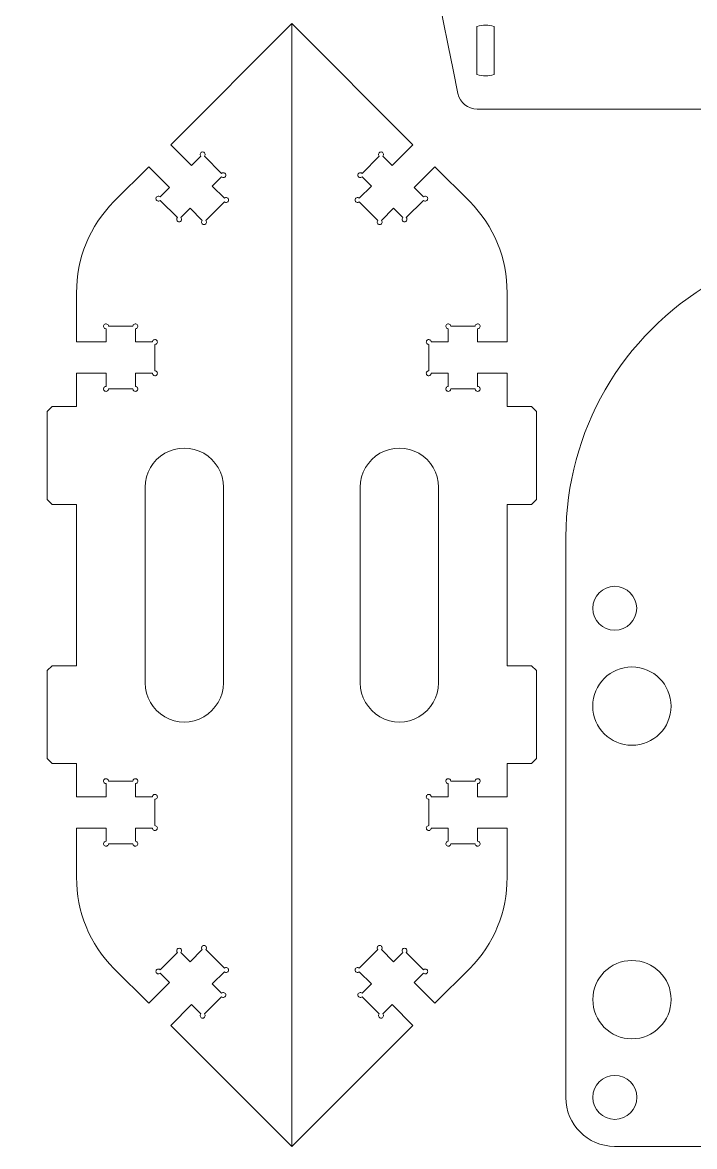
# Model space of a CAD drawing. Header units: inches. Extents: x -5.8 to 5.8, y -5.8 to 5.8.
# Drawn here: x -5.75 to -3.045, y -5.75 to -1.227 of the extents above; entities that cross this region are included whole.
import ezdxf

# ---------------------------------------------------------------- set-up
doc = ezdxf.new("R2010")
doc.units = ezdxf.units.IN
doc.header["$MEASUREMENT"] = 0
doc.layers.add('VIEW_HATCHES', color=7, linetype='Continuous')

msp = doc.modelspace()

# ---------------------------------------------------------------- linework, layer by layer
at = {"layer": 'VIEW_HATCHES', "color": 4, "lineweight": 5}
for points, knots in [([(-4.4772, 0.9065), (-4.4772, 0.9065), (-5.6577, 1.8903), (-5.6577, 1.8903), (-5.6577, 1.8903), (-5.7161, 1.9389), (-5.7499, 2.0109), (-5.75, 2.0869), (-5.75, 2.0869), (-5.7501, 2.1629), (-5.716, 2.2353), (-5.6577, 2.284), (-5.6577, 2.284), (-5.6577, 2.284), (-4.4772, 3.2677), (-4.4772, 3.2677), (-4.4772, 3.2677), (-4.4772, 3.2677), (-4.4772, 3.2677), (-4.4772, 3.2677), (-4.4772, 3.2677), (-4.471, 3.2983), (-4.1656, 4.8512), (-3.9972, 5.6868), (-3.9972, 5.6868), (-3.9898, 5.7236), (-3.9574, 5.75), (-3.92, 5.75), (-3.92, 5.75), (-3.92, 5.75), (-2.6709, 5.75), (-2.6709, 5.75), (-2.6709, 5.75), (-2.6335, 5.75), (-2.6012, 5.7235), (-2.5937, 5.6868), (-2.5937, 5.6868), (-2.3902, 4.6773), (-2.1199, 3.2983), (-2.1138, 3.2677), (-2.1138, 3.2677), (-2.1138, 3.2677), (-2.1138, 3.2677), (-2.1138, 3.2677), (-2.1138, 3.2677), (-2.1138, 3.2677), (-0.9333, 2.284), (-0.9333, 2.284), (-0.9333, 2.284), (-0.8748, 2.2354), (-0.841, 2.1633), (-0.841, 2.0874), (-0.841, 2.0874), (-0.8409, 2.0114), (-0.8749, 1.939), (-0.9333, 1.8903), (-0.9333, 1.8903), (-0.9333, 1.8903), (-2.1138, 0.9065), (-2.1138, 0.9065), (-2.1138, 0.9065), (-2.1138, 0.9065), (-2.1138, 0.9065), (-2.1138, 0.9065), (-2.1138, 0.9065), (-2.1199, 0.8759), (-2.4356, -0.7278), (-2.5938, -1.5126), (-2.5938, -1.5126), (-2.6012, -1.5493), (-2.6335, -1.5757), (-2.671, -1.5757), (-2.671, -1.5757), (-2.671, -1.5757), (-3.92, -1.5757), (-3.92, -1.5757), (-3.92, -1.5757), (-3.9575, -1.5757), (-3.9898, -1.5493), (-3.9972, -1.5126), (-3.9972, -1.5126), (-4.2007, -0.5031), (-4.471, 0.8759), (-4.4772, 0.9065), (-4.4772, 0.9065), (-4.4772, 0.9065), (-4.4772, 0.9065), (-4.4772, 0.9065)], [0, 0, 0, 0, 0.045455, 0.045455, 0.045455, 0.045455, 0.090909, 0.090909, 0.090909, 0.090909, 0.136364, 0.136364, 0.136364, 0.136364, 0.181818, 0.181818, 0.181818, 0.181818, 0.227273, 0.227273, 0.227273, 0.227273, 0.272727, 0.272727, 0.272727, 0.272727, 0.318182, 0.318182, 0.318182, 0.318182, 0.363636, 0.363636, 0.363636, 0.363636, 0.409091, 0.409091, 0.409091, 0.409091, 0.454545, 0.454545, 0.454545, 0.454545, 0.5, 0.5, 0.5, 0.5, 0.545455, 0.545455, 0.545455, 0.545455, 0.590909, 0.590909, 0.590909, 0.590909, 0.636364, 0.636364, 0.636364, 0.636364, 0.681818, 0.681818, 0.681818, 0.681818, 0.727273, 0.727273, 0.727273, 0.727273, 0.772727, 0.772727, 0.772727, 0.772727, 0.818182, 0.818182, 0.818182, 0.818182, 0.863636, 0.863636, 0.863636, 0.863636, 0.909091, 0.909091, 0.909091, 0.909091, 0.954545, 0.954545, 0.954545, 0.954545, 1, 1, 1, 1]), ([(-5.1529, -1.7187), (-5.1529, -1.7187), (-4.6658, -1.2315), (-4.6658, -1.2315), (-4.6658, -1.2315), (-4.6658, -1.2315), (-4.6658, -5.75), (-4.6658, -5.75), (-4.6658, -5.75), (-4.6658, -5.75), (-5.1529, -5.2628), (-5.1529, -5.2628), (-5.1529, -5.2628), (-5.1529, -5.2628), (-5.0694, -5.1793), (-5.0694, -5.1793), (-5.0694, -5.1793), (-5.0694, -5.1793), (-5.0318, -5.2169), (-5.0318, -5.2169), (-5.0318, -5.2169), (-5.0346, -5.2197), (-5.0355, -5.2239), (-5.034, -5.2276), (-5.034, -5.2276), (-5.0324, -5.2313), (-5.0289, -5.2337), (-5.0249, -5.2337), (-5.0249, -5.2337), (-5.0209, -5.2337), (-5.0173, -5.2313), (-5.0158, -5.2276), (-5.0158, -5.2276), (-5.0142, -5.224), (-5.0151, -5.2197), (-5.0179, -5.2169), (-5.0179, -5.2169), (-5.0179, -5.2169), (-4.9483, -5.1473), (-4.9483, -5.1473), (-4.9483, -5.1473), (-4.9455, -5.1501), (-4.9413, -5.151), (-4.9376, -5.1494), (-4.9376, -5.1494), (-4.9339, -5.1479), (-4.9315, -5.1443), (-4.9315, -5.1403), (-4.9315, -5.1403), (-4.9315, -5.1364), (-4.9339, -5.1328), (-4.9376, -5.1312), (-4.9376, -5.1312), (-4.9413, -5.1297), (-4.9455, -5.1306), (-4.9483, -5.1334), (-4.9483, -5.1334), (-4.9483, -5.1334), (-4.9859, -5.0958), (-4.9859, -5.0958), (-4.9859, -5.0958), (-4.9859, -5.0958), (-4.9372, -5.0471), (-4.9372, -5.0471), (-4.9372, -5.0471), (-4.9344, -5.0499), (-4.9301, -5.0507), (-4.9264, -5.0492), (-4.9264, -5.0492), (-4.9228, -5.0477), (-4.9204, -5.0441), (-4.9204, -5.0401), (-4.9204, -5.0401), (-4.9204, -5.0361), (-4.9228, -5.0325), (-4.9264, -5.031), (-4.9264, -5.031), (-4.9301, -5.0295), (-4.9344, -5.0303), (-4.9372, -5.0332), (-4.9372, -5.0332), (-4.9372, -5.0332), (-5.0123, -4.958), (-5.0123, -4.958), (-5.0123, -4.958), (-5.0095, -4.9552), (-5.0087, -4.9509), (-5.0102, -4.9473), (-5.0102, -4.9473), (-5.0117, -4.9436), (-5.0153, -4.9412), (-5.0193, -4.9412), (-5.0193, -4.9412), (-5.0233, -4.9412), (-5.0269, -4.9436), (-5.0284, -4.9472), (-5.0284, -4.9472), (-5.0299, -4.9509), (-5.0291, -4.9552), (-5.0263, -4.958), (-5.0263, -4.958), (-5.0263, -4.958), (-5.075, -5.0067), (-5.075, -5.0067), (-5.075, -5.0067), (-5.075, -5.0067), (-5.1126, -4.9691), (-5.1126, -4.9691), (-5.1126, -4.9691), (-5.1097, -4.9663), (-5.1089, -4.9621), (-5.1104, -4.9584), (-5.1104, -4.9584), (-5.1119, -4.9547), (-5.1155, -4.9523), (-5.1195, -4.9523), (-5.1195, -4.9523), (-5.1235, -4.9523), (-5.1271, -4.9547), (-5.1286, -4.9584), (-5.1286, -4.9584), (-5.1301, -4.9621), (-5.1293, -4.9663), (-5.1265, -4.9691), (-5.1265, -4.9691), (-5.1265, -4.9691), (-5.1961, -5.0387), (-5.1961, -5.0387), (-5.1961, -5.0387), (-5.1989, -5.0359), (-5.2031, -5.0351), (-5.2068, -5.0366), (-5.2068, -5.0366), (-5.2105, -5.0381), (-5.2129, -5.0417), (-5.2129, -5.0457), (-5.2129, -5.0457), (-5.2129, -5.0497), (-5.2105, -5.0533), (-5.2068, -5.0548), (-5.2068, -5.0548), (-5.2031, -5.0563), (-5.1989, -5.0555), (-5.1961, -5.0526), (-5.1961, -5.0526), (-5.1961, -5.0526), (-5.1585, -5.0902), (-5.1585, -5.0902), (-5.1585, -5.0902), (-5.1585, -5.0902), (-5.242, -5.1737), (-5.242, -5.1737), (-5.242, -5.1737), (-5.242, -5.1737), (-5.382, -5.0338), (-5.382, -5.0338), (-5.382, -5.0338), (-5.4792, -4.9365), (-5.5332, -4.8044), (-5.5319, -4.6669), (-5.5319, -4.6669), (-5.5319, -4.6669), (-5.5319, -4.4689), (-5.5319, -4.4689), (-5.5319, -4.4689), (-5.5319, -4.4689), (-5.4138, -4.4689), (-5.4138, -4.4689), (-5.4138, -4.4689), (-5.4138, -4.4689), (-5.4138, -4.5221), (-5.4138, -4.5221), (-5.4138, -4.5221), (-5.4178, -4.5221), (-5.4214, -4.5245), (-5.4229, -4.5281), (-5.4229, -4.5281), (-5.4244, -4.5318), (-5.4236, -4.5361), (-5.4208, -4.5389), (-5.4208, -4.5389), (-5.4179, -4.5417), (-5.4137, -4.5425), (-5.41, -4.541), (-5.41, -4.541), (-5.4063, -4.5395), (-5.4039, -4.5359), (-5.4039, -4.5319), (-5.4039, -4.5319), (-5.4039, -4.5319), (-5.3055, -4.5319), (-5.3055, -4.5319), (-5.3055, -4.5319), (-5.3055, -4.5359), (-5.3031, -4.5395), (-5.2994, -4.541), (-5.2994, -4.541), (-5.2958, -4.5425), (-5.2915, -4.5417), (-5.2887, -4.5389), (-5.2887, -4.5389), (-5.2859, -4.5361), (-5.285, -4.5318), (-5.2866, -4.5282), (-5.2866, -4.5282), (-5.2881, -4.5245), (-5.2917, -4.5221), (-5.2957, -4.5221), (-5.2957, -4.5221), (-5.2957, -4.5221), (-5.2957, -4.4689), (-5.2957, -4.4689), (-5.2957, -4.4689), (-5.2957, -4.4689), (-5.2268, -4.4689), (-5.2268, -4.4689), (-5.2268, -4.4689), (-5.2268, -4.4729), (-5.2244, -4.4765), (-5.2207, -4.478), (-5.2207, -4.478), (-5.217, -4.4795), (-5.2128, -4.4787), (-5.21, -4.4759), (-5.21, -4.4759), (-5.2071, -4.4731), (-5.2063, -4.4688), (-5.2078, -4.4652), (-5.2078, -4.4652), (-5.2093, -4.4615), (-5.2129, -4.4591), (-5.2169, -4.4591), (-5.2169, -4.4591), (-5.2169, -4.4591), (-5.2169, -4.3528), (-5.2169, -4.3528), (-5.2169, -4.3528), (-5.2129, -4.3528), (-5.2094, -4.3504), (-5.2078, -4.3467), (-5.2078, -4.3467), (-5.2063, -4.343), (-5.2071, -4.3388), (-5.21, -4.336), (-5.21, -4.336), (-5.2128, -4.3331), (-5.217, -4.3323), (-5.2207, -4.3338), (-5.2207, -4.3338), (-5.2244, -4.3353), (-5.2268, -4.3389), (-5.2268, -4.3429), (-5.2268, -4.3429), (-5.2268, -4.3429), (-5.2957, -4.3429), (-5.2957, -4.3429), (-5.2957, -4.3429), (-5.2957, -4.3429), (-5.2957, -4.2898), (-5.2957, -4.2898), (-5.2957, -4.2898), (-5.2917, -4.2898), (-5.2881, -4.2874), (-5.2866, -4.2837), (-5.2866, -4.2837), (-5.285, -4.28), (-5.2859, -4.2758), (-5.2887, -4.273), (-5.2887, -4.273), (-5.2915, -4.2702), (-5.2957, -4.2693), (-5.2994, -4.2708), (-5.2994, -4.2708), (-5.3031, -4.2724), (-5.3055, -4.276), (-5.3055, -4.2799), (-5.3055, -4.2799), (-5.3055, -4.2799), (-5.4039, -4.2799), (-5.4039, -4.2799), (-5.4039, -4.2799), (-5.4039, -4.276), (-5.4063, -4.2724), (-5.41, -4.2708), (-5.41, -4.2708), (-5.4137, -4.2693), (-5.4179, -4.2701), (-5.4207, -4.273), (-5.4207, -4.273), (-5.4236, -4.2758), (-5.4244, -4.28), (-5.4229, -4.2837), (-5.4229, -4.2837), (-5.4214, -4.2874), (-5.4178, -4.2898), (-5.4138, -4.2898), (-5.4138, -4.2898), (-5.4138, -4.2898), (-5.4138, -4.3429), (-5.4138, -4.3429), (-5.4138, -4.3429), (-5.4138, -4.3429), (-5.5319, -4.3429), (-5.5319, -4.3429), (-5.5319, -4.3429), (-5.5319, -4.3429), (-5.5319, -4.2091), (-5.5319, -4.2091), (-5.5319, -4.2091), (-5.5319, -4.2091), (-5.6303, -4.2091), (-5.6303, -4.2091), (-5.6303, -4.2091), (-5.6303, -4.2091), (-5.65, -4.1894), (-5.65, -4.1894), (-5.65, -4.1894), (-5.65, -4.1894), (-5.65, -3.8351), (-5.65, -3.8351), (-5.65, -3.8351), (-5.65, -3.8351), (-5.6303, -3.8154), (-5.6303, -3.8154), (-5.6303, -3.8154), (-5.6303, -3.8154), (-5.5319, -3.8154), (-5.5319, -3.8154), (-5.5319, -3.8154), (-5.5319, -3.8154), (-5.5319, -3.1662), (-5.5319, -3.1662), (-5.5319, -3.1662), (-5.5319, -3.1662), (-5.6303, -3.1662), (-5.6303, -3.1662), (-5.6303, -3.1662), (-5.6303, -3.1662), (-5.65, -3.1465), (-5.65, -3.1465), (-5.65, -3.1465), (-5.65, -3.1465), (-5.65, -2.7921), (-5.65, -2.7921), (-5.65, -2.7921), (-5.65, -2.7921), (-5.6303, -2.7725), (-5.6303, -2.7725), (-5.6303, -2.7725), (-5.6303, -2.7725), (-5.5319, -2.7725), (-5.5319, -2.7725), (-5.5319, -2.7725), (-5.5319, -2.7725), (-5.5319, -2.6386), (-5.5319, -2.6386), (-5.5319, -2.6386), (-5.5319, -2.6386), (-5.4138, -2.6386), (-5.4138, -2.6386), (-5.4138, -2.6386), (-5.4138, -2.6386), (-5.4138, -2.6917), (-5.4138, -2.6917), (-5.4138, -2.6917), (-5.4178, -2.6917), (-5.4214, -2.6941), (-5.4229, -2.6978), (-5.4229, -2.6978), (-5.4244, -2.7015), (-5.4236, -2.7057), (-5.4208, -2.7086), (-5.4208, -2.7086), (-5.4179, -2.7114), (-5.4137, -2.7122), (-5.41, -2.7107), (-5.41, -2.7107), (-5.4063, -2.7092), (-5.4039, -2.7056), (-5.4039, -2.7016), (-5.4039, -2.7016), (-5.4039, -2.7016), (-5.3055, -2.7016), (-5.3055, -2.7016), (-5.3055, -2.7016), (-5.3055, -2.7056), (-5.3031, -2.7092), (-5.2994, -2.7107), (-5.2994, -2.7107), (-5.2958, -2.7122), (-5.2915, -2.7114), (-5.2887, -2.7086), (-5.2887, -2.7086), (-5.2859, -2.7057), (-5.285, -2.7015), (-5.2866, -2.6978), (-5.2866, -2.6978), (-5.2881, -2.6941), (-5.2917, -2.6917), (-5.2957, -2.6917), (-5.2957, -2.6917), (-5.2957, -2.6917), (-5.2957, -2.6386), (-5.2957, -2.6386), (-5.2957, -2.6386), (-5.2957, -2.6386), (-5.2268, -2.6386), (-5.2268, -2.6386), (-5.2268, -2.6386), (-5.2268, -2.6426), (-5.2244, -2.6462), (-5.2207, -2.6477), (-5.2207, -2.6477), (-5.217, -2.6492), (-5.2128, -2.6484), (-5.21, -2.6456), (-5.21, -2.6456), (-5.2071, -2.6428), (-5.2063, -2.6385), (-5.2078, -2.6348), (-5.2078, -2.6348), (-5.2093, -2.6312), (-5.2129, -2.6288), (-5.2169, -2.6288), (-5.2169, -2.6288), (-5.2169, -2.6288), (-5.2169, -2.5225), (-5.2169, -2.5225), (-5.2169, -2.5225), (-5.2129, -2.5225), (-5.2094, -2.5201), (-5.2078, -2.5164), (-5.2078, -2.5164), (-5.2063, -2.5127), (-5.2071, -2.5085), (-5.21, -2.5056), (-5.21, -2.5056), (-5.2128, -2.5028), (-5.217, -2.502), (-5.2207, -2.5035), (-5.2207, -2.5035), (-5.2244, -2.505), (-5.2268, -2.5086), (-5.2268, -2.5126), (-5.2268, -2.5126), (-5.2268, -2.5126), (-5.2957, -2.5126), (-5.2957, -2.5126), (-5.2957, -2.5126), (-5.2957, -2.5126), (-5.2957, -2.4595), (-5.2957, -2.4595), (-5.2957, -2.4595), (-5.2917, -2.4595), (-5.2881, -2.4571), (-5.2866, -2.4534), (-5.2866, -2.4534), (-5.285, -2.4497), (-5.2859, -2.4455), (-5.2887, -2.4427), (-5.2887, -2.4427), (-5.2915, -2.4398), (-5.2957, -2.439), (-5.2994, -2.4405), (-5.2994, -2.4405), (-5.3031, -2.442), (-5.3055, -2.4456), (-5.3055, -2.4496), (-5.3055, -2.4496), (-5.3055, -2.4496), (-5.4039, -2.4496), (-5.4039, -2.4496), (-5.4039, -2.4496), (-5.4039, -2.4456), (-5.4063, -2.442), (-5.41, -2.4405), (-5.41, -2.4405), (-5.4137, -2.439), (-5.4179, -2.4398), (-5.4207, -2.4426), (-5.4207, -2.4426), (-5.4236, -2.4455), (-5.4244, -2.4497), (-5.4229, -2.4534), (-5.4229, -2.4534), (-5.4214, -2.4571), (-5.4178, -2.4595), (-5.4138, -2.4595), (-5.4138, -2.4595), (-5.4138, -2.4595), (-5.4138, -2.5126), (-5.4138, -2.5126), (-5.4138, -2.5126), (-5.4138, -2.5126), (-5.5319, -2.5126), (-5.5319, -2.5126), (-5.5319, -2.5126), (-5.5319, -2.5126), (-5.5319, -2.3147), (-5.5319, -2.3147), (-5.5319, -2.3147), (-5.5332, -2.1772), (-5.4792, -2.045), (-5.382, -1.9478), (-5.382, -1.9478), (-5.382, -1.9478), (-5.242, -1.8078), (-5.242, -1.8078), (-5.242, -1.8078), (-5.242, -1.8078), (-5.1585, -1.8913), (-5.1585, -1.8913), (-5.1585, -1.8913), (-5.1585, -1.8913), (-5.1961, -1.9289), (-5.1961, -1.9289), (-5.1961, -1.9289), (-5.1989, -1.9261), (-5.2031, -1.9252), (-5.2068, -1.9267), (-5.2068, -1.9267), (-5.2105, -1.9283), (-5.2129, -1.9319), (-5.2129, -1.9358), (-5.2129, -1.9358), (-5.2129, -1.9398), (-5.2105, -1.9434), (-5.2068, -1.9449), (-5.2068, -1.9449), (-5.2031, -1.9465), (-5.1989, -1.9456), (-5.1961, -1.9428), (-5.1961, -1.9428), (-5.1961, -1.9428), (-5.1265, -2.0124), (-5.1265, -2.0124), (-5.1265, -2.0124), (-5.1293, -2.0152), (-5.1301, -2.0195), (-5.1286, -2.0231), (-5.1286, -2.0231), (-5.1271, -2.0268), (-5.1235, -2.0292), (-5.1195, -2.0292), (-5.1195, -2.0292), (-5.1155, -2.0292), (-5.1119, -2.0268), (-5.1104, -2.0231), (-5.1104, -2.0231), (-5.1089, -2.0195), (-5.1097, -2.0152), (-5.1126, -2.0124), (-5.1126, -2.0124), (-5.1126, -2.0124), (-5.075, -1.9748), (-5.075, -1.9748), (-5.075, -1.9748), (-5.075, -1.9748), (-5.0263, -2.0235), (-5.0263, -2.0235), (-5.0263, -2.0235), (-5.0291, -2.0264), (-5.0299, -2.0306), (-5.0284, -2.0343), (-5.0284, -2.0343), (-5.0269, -2.038), (-5.0233, -2.0404), (-5.0193, -2.0404), (-5.0193, -2.0404), (-5.0153, -2.0404), (-5.0117, -2.038), (-5.0102, -2.0343), (-5.0102, -2.0343), (-5.0087, -2.0306), (-5.0095, -2.0264), (-5.0123, -2.0235), (-5.0123, -2.0235), (-5.0123, -2.0235), (-4.9372, -1.9484), (-4.9372, -1.9484), (-4.9372, -1.9484), (-4.9344, -1.9512), (-4.9301, -1.952), (-4.9264, -1.9505), (-4.9264, -1.9505), (-4.9228, -1.949), (-4.9204, -1.9454), (-4.9204, -1.9414), (-4.9204, -1.9414), (-4.9204, -1.9374), (-4.9228, -1.9338), (-4.9264, -1.9323), (-4.9264, -1.9323), (-4.9301, -1.9308), (-4.9344, -1.9316), (-4.9372, -1.9345), (-4.9372, -1.9345), (-4.9372, -1.9345), (-4.9859, -1.8857), (-4.9859, -1.8857), (-4.9859, -1.8857), (-4.9859, -1.8857), (-4.9483, -1.8482), (-4.9483, -1.8482), (-4.9483, -1.8482), (-4.9455, -1.851), (-4.9413, -1.8518), (-4.9376, -1.8503), (-4.9376, -1.8503), (-4.9339, -1.8488), (-4.9315, -1.8452), (-4.9315, -1.8412), (-4.9315, -1.8412), (-4.9315, -1.8372), (-4.9339, -1.8336), (-4.9376, -1.8321), (-4.9376, -1.8321), (-4.9413, -1.8306), (-4.9455, -1.8314), (-4.9483, -1.8342), (-4.9483, -1.8342), (-4.9483, -1.8342), (-5.0179, -1.7646), (-5.0179, -1.7646), (-5.0179, -1.7646), (-5.0151, -1.7618), (-5.0142, -1.7576), (-5.0158, -1.7539), (-5.0158, -1.7539), (-5.0173, -1.7502), (-5.0209, -1.7478), (-5.0249, -1.7478), (-5.0249, -1.7478), (-5.0289, -1.7478), (-5.0324, -1.7502), (-5.034, -1.7539), (-5.034, -1.7539), (-5.0355, -1.7576), (-5.0346, -1.7618), (-5.0318, -1.7646), (-5.0318, -1.7646), (-5.0318, -1.7646), (-5.0694, -1.8022), (-5.0694, -1.8022), (-5.0694, -1.8022), (-5.0694, -1.8022), (-5.1529, -1.7187), (-5.1529, -1.7187)], [0, 0, 0, 0, 0.006173, 0.006173, 0.006173, 0.006173, 0.012346, 0.012346, 0.012346, 0.012346, 0.018519, 0.018519, 0.018519, 0.018519, 0.024691, 0.024691, 0.024691, 0.024691, 0.030864, 0.030864, 0.030864, 0.030864, 0.037037, 0.037037, 0.037037, 0.037037, 0.04321, 0.04321, 0.04321, 0.04321, 0.049383, 0.049383, 0.049383, 0.049383, 0.055556, 0.055556, 0.055556, 0.055556, 0.061728, 0.061728, 0.061728, 0.061728, 0.067901, 0.067901, 0.067901, 0.067901, 0.074074, 0.074074, 0.074074, 0.074074, 0.080247, 0.080247, 0.080247, 0.080247, 0.08642, 0.08642, 0.08642, 0.08642, 0.092593, 0.092593, 0.092593, 0.092593, 0.098765, 0.098765, 0.098765, 0.098765, 0.104938, 0.104938, 0.104938, 0.104938, 0.111111, 0.111111, 0.111111, 0.111111, 0.117284, 0.117284, 0.117284, 0.117284, 0.123457, 0.123457, 0.123457, 0.123457, 0.12963, 0.12963, 0.12963, 0.12963, 0.135802, 0.135802, 0.135802, 0.135802, 0.141975, 0.141975, 0.141975, 0.141975, 0.148148, 0.148148, 0.148148, 0.148148, 0.154321, 0.154321, 0.154321, 0.154321, 0.160494, 0.160494, 0.160494, 0.160494, 0.166667, 0.166667, 0.166667, 0.166667, 0.17284, 0.17284, 0.17284, 0.17284, 0.179012, 0.179012, 0.179012, 0.179012, 0.185185, 0.185185, 0.185185, 0.185185, 0.191358, 0.191358, 0.191358, 0.191358, 0.197531, 0.197531, 0.197531, 0.197531, 0.203704, 0.203704, 0.203704, 0.203704, 0.209877, 0.209877, 0.209877, 0.209877, 0.216049, 0.216049, 0.216049, 0.216049, 0.222222, 0.222222, 0.222222, 0.222222, 0.228395, 0.228395, 0.228395, 0.228395, 0.234568, 0.234568, 0.234568, 0.234568, 0.240741, 0.240741, 0.240741, 0.240741, 0.246914, 0.246914, 0.246914, 0.246914, 0.253086, 0.253086, 0.253086, 0.253086, 0.259259, 0.259259, 0.259259, 0.259259, 0.265432, 0.265432, 0.265432, 0.265432, 0.271605, 0.271605, 0.271605, 0.271605, 0.277778, 0.277778, 0.277778, 0.277778, 0.283951, 0.283951, 0.283951, 0.283951, 0.290123, 0.290123, 0.290123, 0.290123, 0.296296, 0.296296, 0.296296, 0.296296, 0.302469, 0.302469, 0.302469, 0.302469, 0.308642, 0.308642, 0.308642, 0.308642, 0.314815, 0.314815, 0.314815, 0.314815, 0.320988, 0.320988, 0.320988, 0.320988, 0.32716, 0.32716, 0.32716, 0.32716, 0.333333, 0.333333, 0.333333, 0.333333, 0.339506, 0.339506, 0.339506, 0.339506, 0.345679, 0.345679, 0.345679, 0.345679, 0.351852, 0.351852, 0.351852, 0.351852, 0.358025, 0.358025, 0.358025, 0.358025, 0.364198, 0.364198, 0.364198, 0.364198, 0.37037, 0.37037, 0.37037, 0.37037, 0.376543, 0.376543, 0.376543, 0.376543, 0.382716, 0.382716, 0.382716, 0.382716, 0.388889, 0.388889, 0.388889, 0.388889, 0.395062, 0.395062, 0.395062, 0.395062, 0.401235, 0.401235, 0.401235, 0.401235, 0.407407, 0.407407, 0.407407, 0.407407, 0.41358, 0.41358, 0.41358, 0.41358, 0.419753, 0.419753, 0.419753, 0.419753, 0.425926, 0.425926, 0.425926, 0.425926, 0.432099, 0.432099, 0.432099, 0.432099, 0.438272, 0.438272, 0.438272, 0.438272, 0.444444, 0.444444, 0.444444, 0.444444, 0.450617, 0.450617, 0.450617, 0.450617, 0.45679, 0.45679, 0.45679, 0.45679, 0.462963, 0.462963, 0.462963, 0.462963, 0.469136, 0.469136, 0.469136, 0.469136, 0.475309, 0.475309, 0.475309, 0.475309, 0.481481, 0.481481, 0.481481, 0.481481, 0.487654, 0.487654, 0.487654, 0.487654, 0.493827, 0.493827, 0.493827, 0.493827, 0.5, 0.5, 0.5, 0.5, 0.506173, 0.506173, 0.506173, 0.506173, 0.512346, 0.512346, 0.512346, 0.512346, 0.518519, 0.518519, 0.518519, 0.518519, 0.524691, 0.524691, 0.524691, 0.524691, 0.530864, 0.530864, 0.530864, 0.530864, 0.537037, 0.537037, 0.537037, 0.537037, 0.54321, 0.54321, 0.54321, 0.54321, 0.549383, 0.549383, 0.549383, 0.549383, 0.555556, 0.555556, 0.555556, 0.555556, 0.561728, 0.561728, 0.561728, 0.561728, 0.567901, 0.567901, 0.567901, 0.567901, 0.574074, 0.574074, 0.574074, 0.574074, 0.580247, 0.580247, 0.580247, 0.580247, 0.58642, 0.58642, 0.58642, 0.58642, 0.592593, 0.592593, 0.592593, 0.592593, 0.598765, 0.598765, 0.598765, 0.598765, 0.604938, 0.604938, 0.604938, 0.604938, 0.611111, 0.611111, 0.611111, 0.611111, 0.617284, 0.617284, 0.617284, 0.617284, 0.623457, 0.623457, 0.623457, 0.623457, 0.62963, 0.62963, 0.62963, 0.62963, 0.635802, 0.635802, 0.635802, 0.635802, 0.641975, 0.641975, 0.641975, 0.641975, 0.648148, 0.648148, 0.648148, 0.648148, 0.654321, 0.654321, 0.654321, 0.654321, 0.660494, 0.660494, 0.660494, 0.660494, 0.666667, 0.666667, 0.666667, 0.666667, 0.67284, 0.67284, 0.67284, 0.67284, 0.679012, 0.679012, 0.679012, 0.679012, 0.685185, 0.685185, 0.685185, 0.685185, 0.691358, 0.691358, 0.691358, 0.691358, 0.697531, 0.697531, 0.697531, 0.697531, 0.703704, 0.703704, 0.703704, 0.703704, 0.709877, 0.709877, 0.709877, 0.709877, 0.716049, 0.716049, 0.716049, 0.716049, 0.722222, 0.722222, 0.722222, 0.722222, 0.728395, 0.728395, 0.728395, 0.728395, 0.734568, 0.734568, 0.734568, 0.734568, 0.740741, 0.740741, 0.740741, 0.740741, 0.746914, 0.746914, 0.746914, 0.746914, 0.753086, 0.753086, 0.753086, 0.753086, 0.759259, 0.759259, 0.759259, 0.759259, 0.765432, 0.765432, 0.765432, 0.765432, 0.771605, 0.771605, 0.771605, 0.771605, 0.777778, 0.777778, 0.777778, 0.777778, 0.783951, 0.783951, 0.783951, 0.783951, 0.790123, 0.790123, 0.790123, 0.790123, 0.796296, 0.796296, 0.796296, 0.796296, 0.802469, 0.802469, 0.802469, 0.802469, 0.808642, 0.808642, 0.808642, 0.808642, 0.814815, 0.814815, 0.814815, 0.814815, 0.820988, 0.820988, 0.820988, 0.820988, 0.82716, 0.82716, 0.82716, 0.82716, 0.833333, 0.833333, 0.833333, 0.833333, 0.839506, 0.839506, 0.839506, 0.839506, 0.845679, 0.845679, 0.845679, 0.845679, 0.851852, 0.851852, 0.851852, 0.851852, 0.858025, 0.858025, 0.858025, 0.858025, 0.864198, 0.864198, 0.864198, 0.864198, 0.87037, 0.87037, 0.87037, 0.87037, 0.876543, 0.876543, 0.876543, 0.876543, 0.882716, 0.882716, 0.882716, 0.882716, 0.888889, 0.888889, 0.888889, 0.888889, 0.895062, 0.895062, 0.895062, 0.895062, 0.901235, 0.901235, 0.901235, 0.901235, 0.907407, 0.907407, 0.907407, 0.907407, 0.91358, 0.91358, 0.91358, 0.91358, 0.919753, 0.919753, 0.919753, 0.919753, 0.925926, 0.925926, 0.925926, 0.925926, 0.932099, 0.932099, 0.932099, 0.932099, 0.938272, 0.938272, 0.938272, 0.938272, 0.944444, 0.944444, 0.944444, 0.944444, 0.950617, 0.950617, 0.950617, 0.950617, 0.95679, 0.95679, 0.95679, 0.95679, 0.962963, 0.962963, 0.962963, 0.962963, 0.969136, 0.969136, 0.969136, 0.969136, 0.975309, 0.975309, 0.975309, 0.975309, 0.981481, 0.981481, 0.981481, 0.981481, 0.987654, 0.987654, 0.987654, 0.987654, 0.993827, 0.993827, 0.993827, 0.993827, 1, 1, 1, 1]), ([(-4.6658, -5.75), (-4.6658, -5.75), (-4.1786, -5.2628), (-4.1786, -5.2628), (-4.1786, -5.2628), (-4.1786, -5.2628), (-4.2621, -5.1793), (-4.2621, -5.1793), (-4.2621, -5.1793), (-4.2621, -5.1793), (-4.2997, -5.2169), (-4.2997, -5.2169), (-4.2997, -5.2169), (-4.2969, -5.2197), (-4.296, -5.2239), (-4.2975, -5.2276), (-4.2975, -5.2276), (-4.2991, -5.2313), (-4.3026, -5.2337), (-4.3066, -5.2337), (-4.3066, -5.2337), (-4.3106, -5.2337), (-4.3142, -5.2313), (-4.3157, -5.2276), (-4.3157, -5.2276), (-4.3173, -5.224), (-4.3164, -5.2197), (-4.3136, -5.2169), (-4.3136, -5.2169), (-4.3136, -5.2169), (-4.3832, -5.1473), (-4.3832, -5.1473), (-4.3832, -5.1473), (-4.386, -5.1501), (-4.3902, -5.151), (-4.3939, -5.1494), (-4.3939, -5.1494), (-4.3976, -5.1479), (-4.4, -5.1443), (-4.4, -5.1403), (-4.4, -5.1403), (-4.4, -5.1364), (-4.3976, -5.1328), (-4.3939, -5.1312), (-4.3939, -5.1312), (-4.3903, -5.1297), (-4.386, -5.1306), (-4.3832, -5.1334), (-4.3832, -5.1334), (-4.3832, -5.1334), (-4.3456, -5.0958), (-4.3456, -5.0958), (-4.3456, -5.0958), (-4.3456, -5.0958), (-4.3943, -5.0471), (-4.3943, -5.0471), (-4.3943, -5.0471), (-4.3971, -5.0499), (-4.4014, -5.0507), (-4.4051, -5.0492), (-4.4051, -5.0492), (-4.4087, -5.0477), (-4.4111, -5.0441), (-4.4111, -5.0401), (-4.4111, -5.0401), (-4.4111, -5.0361), (-4.4087, -5.0325), (-4.4051, -5.031), (-4.4051, -5.031), (-4.4014, -5.0295), (-4.3971, -5.0303), (-4.3943, -5.0332), (-4.3943, -5.0332), (-4.3943, -5.0332), (-4.3192, -4.958), (-4.3192, -4.958), (-4.3192, -4.958), (-4.322, -4.9552), (-4.3228, -4.9509), (-4.3213, -4.9473), (-4.3213, -4.9473), (-4.3198, -4.9436), (-4.3162, -4.9412), (-4.3122, -4.9412), (-4.3122, -4.9412), (-4.3082, -4.9412), (-4.3046, -4.9436), (-4.3031, -4.9472), (-4.3031, -4.9472), (-4.3016, -4.9509), (-4.3024, -4.9552), (-4.3052, -4.958), (-4.3052, -4.958), (-4.3052, -4.958), (-4.2565, -5.0067), (-4.2565, -5.0067), (-4.2565, -5.0067), (-4.2565, -5.0067), (-4.2189, -4.9691), (-4.2189, -4.9691), (-4.2189, -4.9691), (-4.2218, -4.9663), (-4.2226, -4.9621), (-4.2211, -4.9584), (-4.2211, -4.9584), (-4.2196, -4.9547), (-4.216, -4.9523), (-4.212, -4.9523), (-4.212, -4.9523), (-4.208, -4.9523), (-4.2044, -4.9547), (-4.2029, -4.9584), (-4.2029, -4.9584), (-4.2014, -4.9621), (-4.2022, -4.9663), (-4.205, -4.9691), (-4.205, -4.9691), (-4.205, -4.9691), (-4.1354, -5.0387), (-4.1354, -5.0387), (-4.1354, -5.0387), (-4.1326, -5.0359), (-4.1284, -5.0351), (-4.1247, -5.0366), (-4.1247, -5.0366), (-4.121, -5.0381), (-4.1186, -5.0417), (-4.1186, -5.0457), (-4.1186, -5.0457), (-4.1186, -5.0497), (-4.121, -5.0533), (-4.1247, -5.0548), (-4.1247, -5.0548), (-4.1284, -5.0563), (-4.1326, -5.0555), (-4.1354, -5.0526), (-4.1354, -5.0526), (-4.1354, -5.0526), (-4.173, -5.0902), (-4.173, -5.0902), (-4.173, -5.0902), (-4.173, -5.0902), (-4.0895, -5.1737), (-4.0895, -5.1737), (-4.0895, -5.1737), (-4.0895, -5.1737), (-3.9495, -5.0338), (-3.9495, -5.0338), (-3.9495, -5.0338), (-3.8523, -4.9365), (-3.7983, -4.8044), (-3.7996, -4.6669), (-3.7996, -4.6669), (-3.7996, -4.6669), (-3.7996, -4.4689), (-3.7996, -4.4689), (-3.7996, -4.4689), (-3.7996, -4.4689), (-3.9177, -4.4689), (-3.9177, -4.4689), (-3.9177, -4.4689), (-3.9177, -4.4689), (-3.9177, -4.5221), (-3.9177, -4.5221), (-3.9177, -4.5221), (-3.9137, -4.5221), (-3.9101, -4.5245), (-3.9086, -4.5281), (-3.9086, -4.5281), (-3.9071, -4.5318), (-3.9079, -4.5361), (-3.9108, -4.5389), (-3.9108, -4.5389), (-3.9136, -4.5417), (-3.9178, -4.5425), (-3.9215, -4.541), (-3.9215, -4.541), (-3.9252, -4.5395), (-3.9276, -4.5359), (-3.9276, -4.5319), (-3.9276, -4.5319), (-3.9276, -4.5319), (-4.026, -4.5319), (-4.026, -4.5319), (-4.026, -4.5319), (-4.026, -4.5359), (-4.0284, -4.5395), (-4.0321, -4.541), (-4.0321, -4.541), (-4.0357, -4.5425), (-4.04, -4.5417), (-4.0428, -4.5389), (-4.0428, -4.5389), (-4.0456, -4.5361), (-4.0465, -4.5318), (-4.0449, -4.5282), (-4.0449, -4.5282), (-4.0434, -4.5245), (-4.0398, -4.5221), (-4.0358, -4.5221), (-4.0358, -4.5221), (-4.0358, -4.5221), (-4.0358, -4.4689), (-4.0358, -4.4689), (-4.0358, -4.4689), (-4.0358, -4.4689), (-4.1047, -4.4689), (-4.1047, -4.4689), (-4.1047, -4.4689), (-4.1047, -4.4729), (-4.1071, -4.4765), (-4.1108, -4.478), (-4.1108, -4.478), (-4.1145, -4.4795), (-4.1187, -4.4787), (-4.1215, -4.4759), (-4.1215, -4.4759), (-4.1244, -4.4731), (-4.1252, -4.4688), (-4.1237, -4.4652), (-4.1237, -4.4652), (-4.1222, -4.4615), (-4.1186, -4.4591), (-4.1146, -4.4591), (-4.1146, -4.4591), (-4.1146, -4.4591), (-4.1146, -4.3528), (-4.1146, -4.3528), (-4.1146, -4.3528), (-4.1186, -4.3528), (-4.1222, -4.3504), (-4.1237, -4.3467), (-4.1237, -4.3467), (-4.1252, -4.343), (-4.1244, -4.3388), (-4.1216, -4.336), (-4.1216, -4.336), (-4.1187, -4.3331), (-4.1145, -4.3323), (-4.1108, -4.3338), (-4.1108, -4.3338), (-4.1071, -4.3353), (-4.1047, -4.3389), (-4.1047, -4.3429), (-4.1047, -4.3429), (-4.1047, -4.3429), (-4.0358, -4.3429), (-4.0358, -4.3429), (-4.0358, -4.3429), (-4.0358, -4.3429), (-4.0358, -4.2898), (-4.0358, -4.2898), (-4.0358, -4.2898), (-4.0398, -4.2898), (-4.0434, -4.2874), (-4.0449, -4.2837), (-4.0449, -4.2837), (-4.0465, -4.28), (-4.0456, -4.2758), (-4.0428, -4.273), (-4.0428, -4.273), (-4.04, -4.2702), (-4.0358, -4.2693), (-4.0321, -4.2708), (-4.0321, -4.2708), (-4.0284, -4.2724), (-4.026, -4.276), (-4.026, -4.2799), (-4.026, -4.2799), (-4.026, -4.2799), (-3.9276, -4.2799), (-3.9276, -4.2799), (-3.9276, -4.2799), (-3.9276, -4.276), (-3.9252, -4.2724), (-3.9215, -4.2708), (-3.9215, -4.2708), (-3.9178, -4.2693), (-3.9136, -4.2701), (-3.9108, -4.273), (-3.9108, -4.273), (-3.9079, -4.2758), (-3.9071, -4.28), (-3.9086, -4.2837), (-3.9086, -4.2837), (-3.9101, -4.2874), (-3.9137, -4.2898), (-3.9177, -4.2898), (-3.9177, -4.2898), (-3.9177, -4.2898), (-3.9177, -4.3429), (-3.9177, -4.3429), (-3.9177, -4.3429), (-3.9177, -4.3429), (-3.7996, -4.3429), (-3.7996, -4.3429), (-3.7996, -4.3429), (-3.7996, -4.3429), (-3.7996, -4.2091), (-3.7996, -4.2091), (-3.7996, -4.2091), (-3.7996, -4.2091), (-3.7012, -4.2091), (-3.7012, -4.2091), (-3.7012, -4.2091), (-3.7012, -4.2091), (-3.6815, -4.1894), (-3.6815, -4.1894), (-3.6815, -4.1894), (-3.6815, -4.1894), (-3.6815, -3.8351), (-3.6815, -3.8351), (-3.6815, -3.8351), (-3.6815, -3.8351), (-3.7012, -3.8154), (-3.7012, -3.8154), (-3.7012, -3.8154), (-3.7012, -3.8154), (-3.7996, -3.8154), (-3.7996, -3.8154), (-3.7996, -3.8154), (-3.7996, -3.8154), (-3.7996, -3.1662), (-3.7996, -3.1662), (-3.7996, -3.1662), (-3.7996, -3.1662), (-3.7012, -3.1662), (-3.7012, -3.1662), (-3.7012, -3.1662), (-3.7012, -3.1662), (-3.6815, -3.1465), (-3.6815, -3.1465), (-3.6815, -3.1465), (-3.6815, -3.1465), (-3.6815, -2.7921), (-3.6815, -2.7921), (-3.6815, -2.7921), (-3.6815, -2.7921), (-3.7012, -2.7725), (-3.7012, -2.7725), (-3.7012, -2.7725), (-3.7012, -2.7725), (-3.7996, -2.7725), (-3.7996, -2.7725), (-3.7996, -2.7725), (-3.7996, -2.7725), (-3.7996, -2.6386), (-3.7996, -2.6386), (-3.7996, -2.6386), (-3.7996, -2.6386), (-3.9177, -2.6386), (-3.9177, -2.6386), (-3.9177, -2.6386), (-3.9177, -2.6386), (-3.9177, -2.6917), (-3.9177, -2.6917), (-3.9177, -2.6917), (-3.9137, -2.6917), (-3.9101, -2.6941), (-3.9086, -2.6978), (-3.9086, -2.6978), (-3.9071, -2.7015), (-3.9079, -2.7057), (-3.9108, -2.7086), (-3.9108, -2.7086), (-3.9136, -2.7114), (-3.9178, -2.7122), (-3.9215, -2.7107), (-3.9215, -2.7107), (-3.9252, -2.7092), (-3.9276, -2.7056), (-3.9276, -2.7016), (-3.9276, -2.7016), (-3.9276, -2.7016), (-4.026, -2.7016), (-4.026, -2.7016), (-4.026, -2.7016), (-4.026, -2.7056), (-4.0284, -2.7092), (-4.0321, -2.7107), (-4.0321, -2.7107), (-4.0357, -2.7122), (-4.04, -2.7114), (-4.0428, -2.7086), (-4.0428, -2.7086), (-4.0456, -2.7057), (-4.0465, -2.7015), (-4.0449, -2.6978), (-4.0449, -2.6978), (-4.0434, -2.6941), (-4.0398, -2.6917), (-4.0358, -2.6917), (-4.0358, -2.6917), (-4.0358, -2.6917), (-4.0358, -2.6386), (-4.0358, -2.6386), (-4.0358, -2.6386), (-4.0358, -2.6386), (-4.1047, -2.6386), (-4.1047, -2.6386), (-4.1047, -2.6386), (-4.1047, -2.6426), (-4.1071, -2.6462), (-4.1108, -2.6477), (-4.1108, -2.6477), (-4.1145, -2.6492), (-4.1187, -2.6484), (-4.1215, -2.6456), (-4.1215, -2.6456), (-4.1244, -2.6428), (-4.1252, -2.6385), (-4.1237, -2.6348), (-4.1237, -2.6348), (-4.1222, -2.6312), (-4.1186, -2.6288), (-4.1146, -2.6288), (-4.1146, -2.6288), (-4.1146, -2.6288), (-4.1146, -2.5225), (-4.1146, -2.5225), (-4.1146, -2.5225), (-4.1186, -2.5225), (-4.1222, -2.5201), (-4.1237, -2.5164), (-4.1237, -2.5164), (-4.1252, -2.5127), (-4.1244, -2.5085), (-4.1216, -2.5056), (-4.1216, -2.5056), (-4.1187, -2.5028), (-4.1145, -2.502), (-4.1108, -2.5035), (-4.1108, -2.5035), (-4.1071, -2.505), (-4.1047, -2.5086), (-4.1047, -2.5126), (-4.1047, -2.5126), (-4.1047, -2.5126), (-4.0358, -2.5126), (-4.0358, -2.5126), (-4.0358, -2.5126), (-4.0358, -2.5126), (-4.0358, -2.4595), (-4.0358, -2.4595), (-4.0358, -2.4595), (-4.0398, -2.4595), (-4.0434, -2.4571), (-4.0449, -2.4534), (-4.0449, -2.4534), (-4.0465, -2.4497), (-4.0456, -2.4455), (-4.0428, -2.4427), (-4.0428, -2.4427), (-4.04, -2.4398), (-4.0358, -2.439), (-4.0321, -2.4405), (-4.0321, -2.4405), (-4.0284, -2.442), (-4.026, -2.4456), (-4.026, -2.4496), (-4.026, -2.4496), (-4.026, -2.4496), (-3.9276, -2.4496), (-3.9276, -2.4496), (-3.9276, -2.4496), (-3.9276, -2.4456), (-3.9252, -2.442), (-3.9215, -2.4405), (-3.9215, -2.4405), (-3.9178, -2.439), (-3.9136, -2.4398), (-3.9108, -2.4426), (-3.9108, -2.4426), (-3.9079, -2.4455), (-3.9071, -2.4497), (-3.9086, -2.4534), (-3.9086, -2.4534), (-3.9101, -2.4571), (-3.9137, -2.4595), (-3.9177, -2.4595), (-3.9177, -2.4595), (-3.9177, -2.4595), (-3.9177, -2.5126), (-3.9177, -2.5126), (-3.9177, -2.5126), (-3.9177, -2.5126), (-3.7996, -2.5126), (-3.7996, -2.5126), (-3.7996, -2.5126), (-3.7996, -2.5126), (-3.7996, -2.3147), (-3.7996, -2.3147), (-3.7996, -2.3147), (-3.7983, -2.1772), (-3.8523, -2.045), (-3.9495, -1.9478), (-3.9495, -1.9478), (-3.9495, -1.9478), (-4.0895, -1.8078), (-4.0895, -1.8078), (-4.0895, -1.8078), (-4.0895, -1.8078), (-4.173, -1.8913), (-4.173, -1.8913), (-4.173, -1.8913), (-4.173, -1.8913), (-4.1354, -1.9289), (-4.1354, -1.9289), (-4.1354, -1.9289), (-4.1326, -1.9261), (-4.1284, -1.9252), (-4.1247, -1.9267), (-4.1247, -1.9267), (-4.121, -1.9283), (-4.1186, -1.9319), (-4.1186, -1.9358), (-4.1186, -1.9358), (-4.1186, -1.9398), (-4.121, -1.9434), (-4.1247, -1.9449), (-4.1247, -1.9449), (-4.1284, -1.9465), (-4.1326, -1.9456), (-4.1354, -1.9428), (-4.1354, -1.9428), (-4.1354, -1.9428), (-4.205, -2.0124), (-4.205, -2.0124), (-4.205, -2.0124), (-4.2022, -2.0152), (-4.2014, -2.0195), (-4.2029, -2.0231), (-4.2029, -2.0231), (-4.2044, -2.0268), (-4.208, -2.0292), (-4.212, -2.0292), (-4.212, -2.0292), (-4.216, -2.0292), (-4.2196, -2.0268), (-4.2211, -2.0231), (-4.2211, -2.0231), (-4.2226, -2.0195), (-4.2218, -2.0152), (-4.2189, -2.0124), (-4.2189, -2.0124), (-4.2189, -2.0124), (-4.2565, -1.9748), (-4.2565, -1.9748), (-4.2565, -1.9748), (-4.2565, -1.9748), (-4.3052, -2.0235), (-4.3052, -2.0235), (-4.3052, -2.0235), (-4.3024, -2.0264), (-4.3016, -2.0306), (-4.3031, -2.0343), (-4.3031, -2.0343), (-4.3046, -2.038), (-4.3082, -2.0404), (-4.3122, -2.0404), (-4.3122, -2.0404), (-4.3162, -2.0404), (-4.3198, -2.038), (-4.3213, -2.0343), (-4.3213, -2.0343), (-4.3228, -2.0306), (-4.322, -2.0264), (-4.3192, -2.0235), (-4.3192, -2.0235), (-4.3192, -2.0235), (-4.3943, -1.9484), (-4.3943, -1.9484), (-4.3943, -1.9484), (-4.3971, -1.9512), (-4.4014, -1.952), (-4.4051, -1.9505), (-4.4051, -1.9505), (-4.4087, -1.949), (-4.4111, -1.9454), (-4.4111, -1.9414), (-4.4111, -1.9414), (-4.4111, -1.9374), (-4.4087, -1.9338), (-4.4051, -1.9323), (-4.4051, -1.9323), (-4.4014, -1.9308), (-4.3971, -1.9316), (-4.3943, -1.9345), (-4.3943, -1.9345), (-4.3943, -1.9345), (-4.3456, -1.8857), (-4.3456, -1.8857), (-4.3456, -1.8857), (-4.3456, -1.8857), (-4.3832, -1.8482), (-4.3832, -1.8482), (-4.3832, -1.8482), (-4.386, -1.851), (-4.3902, -1.8518), (-4.3939, -1.8503), (-4.3939, -1.8503), (-4.3976, -1.8488), (-4.4, -1.8452), (-4.4, -1.8412), (-4.4, -1.8412), (-4.4, -1.8372), (-4.3976, -1.8336), (-4.3939, -1.8321), (-4.3939, -1.8321), (-4.3903, -1.8306), (-4.386, -1.8314), (-4.3832, -1.8342), (-4.3832, -1.8342), (-4.3832, -1.8342), (-4.3136, -1.7646), (-4.3136, -1.7646), (-4.3136, -1.7646), (-4.3164, -1.7618), (-4.3173, -1.7576), (-4.3157, -1.7539), (-4.3157, -1.7539), (-4.3142, -1.7502), (-4.3106, -1.7478), (-4.3066, -1.7478), (-4.3066, -1.7478), (-4.3027, -1.7478), (-4.2991, -1.7502), (-4.2975, -1.7539), (-4.2975, -1.7539), (-4.296, -1.7576), (-4.2969, -1.7618), (-4.2997, -1.7646), (-4.2997, -1.7646), (-4.2997, -1.7646), (-4.2621, -1.8022), (-4.2621, -1.8022), (-4.2621, -1.8022), (-4.2621, -1.8022), (-4.1786, -1.7187), (-4.1786, -1.7187), (-4.1786, -1.7187), (-4.1786, -1.7187), (-4.6658, -1.2315), (-4.6658, -1.2315)], [0, 0, 0, 0, 0.006211, 0.006211, 0.006211, 0.006211, 0.012422, 0.012422, 0.012422, 0.012422, 0.018634, 0.018634, 0.018634, 0.018634, 0.024845, 0.024845, 0.024845, 0.024845, 0.031056, 0.031056, 0.031056, 0.031056, 0.037267, 0.037267, 0.037267, 0.037267, 0.043478, 0.043478, 0.043478, 0.043478, 0.049689, 0.049689, 0.049689, 0.049689, 0.055901, 0.055901, 0.055901, 0.055901, 0.062112, 0.062112, 0.062112, 0.062112, 0.068323, 0.068323, 0.068323, 0.068323, 0.074534, 0.074534, 0.074534, 0.074534, 0.080745, 0.080745, 0.080745, 0.080745, 0.086957, 0.086957, 0.086957, 0.086957, 0.093168, 0.093168, 0.093168, 0.093168, 0.099379, 0.099379, 0.099379, 0.099379, 0.10559, 0.10559, 0.10559, 0.10559, 0.111801, 0.111801, 0.111801, 0.111801, 0.118012, 0.118012, 0.118012, 0.118012, 0.124224, 0.124224, 0.124224, 0.124224, 0.130435, 0.130435, 0.130435, 0.130435, 0.136646, 0.136646, 0.136646, 0.136646, 0.142857, 0.142857, 0.142857, 0.142857, 0.149068, 0.149068, 0.149068, 0.149068, 0.15528, 0.15528, 0.15528, 0.15528, 0.161491, 0.161491, 0.161491, 0.161491, 0.167702, 0.167702, 0.167702, 0.167702, 0.173913, 0.173913, 0.173913, 0.173913, 0.180124, 0.180124, 0.180124, 0.180124, 0.186335, 0.186335, 0.186335, 0.186335, 0.192547, 0.192547, 0.192547, 0.192547, 0.198758, 0.198758, 0.198758, 0.198758, 0.204969, 0.204969, 0.204969, 0.204969, 0.21118, 0.21118, 0.21118, 0.21118, 0.217391, 0.217391, 0.217391, 0.217391, 0.223602, 0.223602, 0.223602, 0.223602, 0.229814, 0.229814, 0.229814, 0.229814, 0.236025, 0.236025, 0.236025, 0.236025, 0.242236, 0.242236, 0.242236, 0.242236, 0.248447, 0.248447, 0.248447, 0.248447, 0.254658, 0.254658, 0.254658, 0.254658, 0.26087, 0.26087, 0.26087, 0.26087, 0.267081, 0.267081, 0.267081, 0.267081, 0.273292, 0.273292, 0.273292, 0.273292, 0.279503, 0.279503, 0.279503, 0.279503, 0.285714, 0.285714, 0.285714, 0.285714, 0.291925, 0.291925, 0.291925, 0.291925, 0.298137, 0.298137, 0.298137, 0.298137, 0.304348, 0.304348, 0.304348, 0.304348, 0.310559, 0.310559, 0.310559, 0.310559, 0.31677, 0.31677, 0.31677, 0.31677, 0.322981, 0.322981, 0.322981, 0.322981, 0.329193, 0.329193, 0.329193, 0.329193, 0.335404, 0.335404, 0.335404, 0.335404, 0.341615, 0.341615, 0.341615, 0.341615, 0.347826, 0.347826, 0.347826, 0.347826, 0.354037, 0.354037, 0.354037, 0.354037, 0.360248, 0.360248, 0.360248, 0.360248, 0.36646, 0.36646, 0.36646, 0.36646, 0.372671, 0.372671, 0.372671, 0.372671, 0.378882, 0.378882, 0.378882, 0.378882, 0.385093, 0.385093, 0.385093, 0.385093, 0.391304, 0.391304, 0.391304, 0.391304, 0.397516, 0.397516, 0.397516, 0.397516, 0.403727, 0.403727, 0.403727, 0.403727, 0.409938, 0.409938, 0.409938, 0.409938, 0.416149, 0.416149, 0.416149, 0.416149, 0.42236, 0.42236, 0.42236, 0.42236, 0.428571, 0.428571, 0.428571, 0.428571, 0.434783, 0.434783, 0.434783, 0.434783, 0.440994, 0.440994, 0.440994, 0.440994, 0.447205, 0.447205, 0.447205, 0.447205, 0.453416, 0.453416, 0.453416, 0.453416, 0.459627, 0.459627, 0.459627, 0.459627, 0.465839, 0.465839, 0.465839, 0.465839, 0.47205, 0.47205, 0.47205, 0.47205, 0.478261, 0.478261, 0.478261, 0.478261, 0.484472, 0.484472, 0.484472, 0.484472, 0.490683, 0.490683, 0.490683, 0.490683, 0.496894, 0.496894, 0.496894, 0.496894, 0.503106, 0.503106, 0.503106, 0.503106, 0.509317, 0.509317, 0.509317, 0.509317, 0.515528, 0.515528, 0.515528, 0.515528, 0.521739, 0.521739, 0.521739, 0.521739, 0.52795, 0.52795, 0.52795, 0.52795, 0.534161, 0.534161, 0.534161, 0.534161, 0.540373, 0.540373, 0.540373, 0.540373, 0.546584, 0.546584, 0.546584, 0.546584, 0.552795, 0.552795, 0.552795, 0.552795, 0.559006, 0.559006, 0.559006, 0.559006, 0.565217, 0.565217, 0.565217, 0.565217, 0.571429, 0.571429, 0.571429, 0.571429, 0.57764, 0.57764, 0.57764, 0.57764, 0.583851, 0.583851, 0.583851, 0.583851, 0.590062, 0.590062, 0.590062, 0.590062, 0.596273, 0.596273, 0.596273, 0.596273, 0.602484, 0.602484, 0.602484, 0.602484, 0.608696, 0.608696, 0.608696, 0.608696, 0.614907, 0.614907, 0.614907, 0.614907, 0.621118, 0.621118, 0.621118, 0.621118, 0.627329, 0.627329, 0.627329, 0.627329, 0.63354, 0.63354, 0.63354, 0.63354, 0.639752, 0.639752, 0.639752, 0.639752, 0.645963, 0.645963, 0.645963, 0.645963, 0.652174, 0.652174, 0.652174, 0.652174, 0.658385, 0.658385, 0.658385, 0.658385, 0.664596, 0.664596, 0.664596, 0.664596, 0.670807, 0.670807, 0.670807, 0.670807, 0.677019, 0.677019, 0.677019, 0.677019, 0.68323, 0.68323, 0.68323, 0.68323, 0.689441, 0.689441, 0.689441, 0.689441, 0.695652, 0.695652, 0.695652, 0.695652, 0.701863, 0.701863, 0.701863, 0.701863, 0.708075, 0.708075, 0.708075, 0.708075, 0.714286, 0.714286, 0.714286, 0.714286, 0.720497, 0.720497, 0.720497, 0.720497, 0.726708, 0.726708, 0.726708, 0.726708, 0.732919, 0.732919, 0.732919, 0.732919, 0.73913, 0.73913, 0.73913, 0.73913, 0.745342, 0.745342, 0.745342, 0.745342, 0.751553, 0.751553, 0.751553, 0.751553, 0.757764, 0.757764, 0.757764, 0.757764, 0.763975, 0.763975, 0.763975, 0.763975, 0.770186, 0.770186, 0.770186, 0.770186, 0.776398, 0.776398, 0.776398, 0.776398, 0.782609, 0.782609, 0.782609, 0.782609, 0.78882, 0.78882, 0.78882, 0.78882, 0.795031, 0.795031, 0.795031, 0.795031, 0.801242, 0.801242, 0.801242, 0.801242, 0.807453, 0.807453, 0.807453, 0.807453, 0.813665, 0.813665, 0.813665, 0.813665, 0.819876, 0.819876, 0.819876, 0.819876, 0.826087, 0.826087, 0.826087, 0.826087, 0.832298, 0.832298, 0.832298, 0.832298, 0.838509, 0.838509, 0.838509, 0.838509, 0.84472, 0.84472, 0.84472, 0.84472, 0.850932, 0.850932, 0.850932, 0.850932, 0.857143, 0.857143, 0.857143, 0.857143, 0.863354, 0.863354, 0.863354, 0.863354, 0.869565, 0.869565, 0.869565, 0.869565, 0.875776, 0.875776, 0.875776, 0.875776, 0.881988, 0.881988, 0.881988, 0.881988, 0.888199, 0.888199, 0.888199, 0.888199, 0.89441, 0.89441, 0.89441, 0.89441, 0.900621, 0.900621, 0.900621, 0.900621, 0.906832, 0.906832, 0.906832, 0.906832, 0.913043, 0.913043, 0.913043, 0.913043, 0.919255, 0.919255, 0.919255, 0.919255, 0.925466, 0.925466, 0.925466, 0.925466, 0.931677, 0.931677, 0.931677, 0.931677, 0.937888, 0.937888, 0.937888, 0.937888, 0.944099, 0.944099, 0.944099, 0.944099, 0.950311, 0.950311, 0.950311, 0.950311, 0.956522, 0.956522, 0.956522, 0.956522, 0.962733, 0.962733, 0.962733, 0.962733, 0.968944, 0.968944, 0.968944, 0.968944, 0.975155, 0.975155, 0.975155, 0.975155, 0.981366, 0.981366, 0.981366, 0.981366, 0.987578, 0.987578, 0.987578, 0.987578, 0.993789, 0.993789, 0.993789, 0.993789, 1, 1, 1, 1]), ([(-1.2, -3.2951), (-1.2001, -2.8731), (-1.4253, -2.4832), (-1.7908, -2.2723), (-1.7908, -2.2723), (-2.1563, -2.0613), (-2.6065, -2.0614), (-2.9719, -2.2724), (-2.9719, -2.2724), (-3.3373, -2.4835), (-3.5624, -2.8734), (-3.5624, -3.2955), (-3.5624, -3.2955), (-3.5624, -3.2955), (-3.5624, -3.2955), (-3.5624, -3.2955), (-3.5624, -3.2955), (-3.5624, -3.2955), (-3.5624, -3.387), (-3.5624, -3.387), (-3.5624, -3.387), (-3.5624, -3.387), (-3.5624, -3.387), (-3.5624, -3.387), (-3.5624, -3.387), (-3.5624, -3.387), (-3.563, -5.5528), (-3.563, -5.5528), (-3.563, -5.5528), (-3.563, -5.5528), (-3.563, -5.5528), (-3.563, -5.5528), (-3.563, -5.5528), (-3.5628, -5.6611), (-3.4754, -5.7489), (-3.3671, -5.7497), (-3.3671, -5.7497), (-3.3671, -5.7497), (-3.3671, -5.7497), (-3.3671, -5.7497), (-3.3671, -5.7497), (-3.3671, -5.7497), (-1.3985, -5.75), (-1.3985, -5.75), (-1.3985, -5.75), (-1.3985, -5.75), (-1.3985, -5.75), (-1.3985, -5.75), (-1.3985, -5.75), (-1.2896, -5.7502), (-1.201, -5.6622), (-1.2007, -5.5532), (-1.2007, -5.5532), (-1.2007, -5.5532), (-1.2007, -5.5532), (-1.2007, -5.5532), (-1.2007, -5.5532), (-1.2007, -5.5532), (-1.2, -3.3873), (-1.2, -3.3873), (-1.2, -3.3873), (-1.2, -3.3873), (-1.2, -3.3873), (-1.2, -3.3873), (-1.2, -3.3873), (-1.2, -3.3873), (-1.2, -3.2951), (-1.2, -3.2951), (-1.2, -3.2951), (-1.2, -3.2951), (-1.2, -3.2951), (-1.2, -3.2951)], [0, 0, 0, 0, 0.055556, 0.055556, 0.055556, 0.055556, 0.111111, 0.111111, 0.111111, 0.111111, 0.166667, 0.166667, 0.166667, 0.166667, 0.222222, 0.222222, 0.222222, 0.222222, 0.277778, 0.277778, 0.277778, 0.277778, 0.333333, 0.333333, 0.333333, 0.333333, 0.388889, 0.388889, 0.388889, 0.388889, 0.444444, 0.444444, 0.444444, 0.444444, 0.5, 0.5, 0.5, 0.5, 0.555556, 0.555556, 0.555556, 0.555556, 0.611111, 0.611111, 0.611111, 0.611111, 0.666667, 0.666667, 0.666667, 0.666667, 0.722222, 0.722222, 0.722222, 0.722222, 0.777778, 0.777778, 0.777778, 0.777778, 0.833333, 0.833333, 0.833333, 0.833333, 0.888889, 0.888889, 0.888889, 0.888889, 0.944444, 0.944444, 0.944444, 0.944444, 1, 1, 1, 1])]:
    msp.add_open_spline(points, degree=3, knots=knots, dxfattribs=at)
at = {"layer": 'VIEW_HATCHES', "lineweight": 5}
for points, knots in [([(-3.8516, -1.4359), (-3.8516, -1.4359), (-3.8516, -1.2431), (-3.8516, -1.2431), (-3.8516, -1.2431), (-3.8739, -1.2352), (-3.8982, -1.2352), (-3.9205, -1.2431), (-3.9205, -1.2431), (-3.9205, -1.2431), (-3.9205, -1.4359), (-3.9205, -1.4359), (-3.9205, -1.4359), (-3.8982, -1.4439), (-3.8739, -1.4439), (-3.8516, -1.4359)], [0, 0, 0, 0, 0.25, 0.25, 0.25, 0.25, 0.5, 0.5, 0.5, 0.5, 0.75, 0.75, 0.75, 0.75, 1, 1, 1, 1]), ([(-4.9413, -3.8845), (-4.9413, -3.9407), (-4.9714, -3.9927), (-5.0201, -4.0208), (-5.0201, -4.0208), (-5.0688, -4.049), (-5.1288, -4.049), (-5.1776, -4.0208), (-5.1776, -4.0208), (-5.2263, -3.9927), (-5.2563, -3.9407), (-5.2563, -3.8845), (-5.2563, -3.8845), (-5.2563, -3.8845), (-5.2563, -3.0971), (-5.2563, -3.0971), (-5.2563, -3.0971), (-5.2563, -3.0408), (-5.2263, -2.9888), (-5.1776, -2.9607), (-5.1776, -2.9607), (-5.1288, -2.9326), (-5.0688, -2.9326), (-5.0201, -2.9607), (-5.0201, -2.9607), (-4.9714, -2.9888), (-4.9413, -3.0408), (-4.9413, -3.0971), (-4.9413, -3.0971), (-4.9413, -3.0971), (-4.9413, -3.8845), (-4.9413, -3.8845)], [0, 0, 0, 0, 0.125, 0.125, 0.125, 0.125, 0.25, 0.25, 0.25, 0.25, 0.375, 0.375, 0.375, 0.375, 0.5, 0.5, 0.5, 0.5, 0.625, 0.625, 0.625, 0.625, 0.75, 0.75, 0.75, 0.75, 0.875, 0.875, 0.875, 0.875, 1, 1, 1, 1]), ([(-4.3902, -3.8845), (-4.3902, -3.9407), (-4.3601, -3.9927), (-4.3114, -4.0208), (-4.3114, -4.0208), (-4.2627, -4.049), (-4.2027, -4.049), (-4.1539, -4.0208), (-4.1539, -4.0208), (-4.1052, -3.9927), (-4.0752, -3.9407), (-4.0752, -3.8845), (-4.0752, -3.8845), (-4.0752, -3.8845), (-4.0752, -3.0971), (-4.0752, -3.0971), (-4.0752, -3.0971), (-4.0752, -3.0408), (-4.1052, -2.9888), (-4.1539, -2.9607), (-4.1539, -2.9607), (-4.2027, -2.9326), (-4.2627, -2.9326), (-4.3114, -2.9607), (-4.3114, -2.9607), (-4.3601, -2.9888), (-4.3902, -3.0408), (-4.3902, -3.0971), (-4.3902, -3.0971), (-4.3902, -3.0971), (-4.3902, -3.8845), (-4.3902, -3.8845)], [0, 0, 0, 0, 0.125, 0.125, 0.125, 0.125, 0.25, 0.25, 0.25, 0.25, 0.375, 0.375, 0.375, 0.375, 0.5, 0.5, 0.5, 0.5, 0.625, 0.625, 0.625, 0.625, 0.75, 0.75, 0.75, 0.75, 0.875, 0.875, 0.875, 0.875, 1, 1, 1, 1]), ([(-3.3659, -3.6729), (-3.3171, -3.6729), (-3.2774, -3.6333), (-3.2774, -3.5844), (-3.2774, -3.5844), (-3.2775, -3.5355), (-3.3171, -3.4959), (-3.366, -3.4959), (-3.366, -3.4959), (-3.4148, -3.4959), (-3.4545, -3.5356), (-3.4545, -3.5844), (-3.4545, -3.5844), (-3.4544, -3.6333), (-3.4148, -3.6729), (-3.3659, -3.6729)], [0, 0, 0, 0, 0.25, 0.25, 0.25, 0.25, 0.5, 0.5, 0.5, 0.5, 0.75, 0.75, 0.75, 0.75, 1, 1, 1, 1]), ([(-3.2968, -4.1357), (-3.2097, -4.1357), (-3.1392, -4.0651), (-3.1392, -3.9781), (-3.1392, -3.9781), (-3.1392, -3.891), (-3.2098, -3.8205), (-3.2968, -3.8205), (-3.2968, -3.8205), (-3.3839, -3.8205), (-3.4544, -3.8911), (-3.4544, -3.9781), (-3.4544, -3.9781), (-3.4544, -4.0652), (-3.3838, -4.1357), (-3.2968, -4.1357)], [0, 0, 0, 0, 0.25, 0.25, 0.25, 0.25, 0.5, 0.5, 0.5, 0.5, 0.75, 0.75, 0.75, 0.75, 1, 1, 1, 1]), ([(-3.2966, -5.3168), (-3.2095, -5.3168), (-3.139, -5.2462), (-3.139, -5.1592), (-3.139, -5.1592), (-3.139, -5.0721), (-3.2096, -5.0016), (-3.2966, -5.0016), (-3.2966, -5.0016), (-3.3837, -5.0016), (-3.4542, -5.0722), (-3.4542, -5.1592), (-3.4542, -5.1592), (-3.4542, -5.2463), (-3.3836, -5.3168), (-3.2966, -5.3168)], [0, 0, 0, 0, 0.25, 0.25, 0.25, 0.25, 0.5, 0.5, 0.5, 0.5, 0.75, 0.75, 0.75, 0.75, 1, 1, 1, 1]), ([(-3.3656, -5.6409), (-3.3168, -5.6409), (-3.2771, -5.6012), (-3.2771, -5.5523), (-3.2771, -5.5523), (-3.2771, -5.5035), (-3.3168, -5.4638), (-3.3657, -5.4639), (-3.3657, -5.4639), (-3.4145, -5.4639), (-3.4542, -5.5035), (-3.4541, -5.5524), (-3.4541, -5.5524), (-3.4541, -5.6013), (-3.4145, -5.6409), (-3.3656, -5.6409)], [0, 0, 0, 0, 0.25, 0.25, 0.25, 0.25, 0.5, 0.5, 0.5, 0.5, 0.75, 0.75, 0.75, 0.75, 1, 1, 1, 1])]:
    msp.add_open_spline(points, degree=3, knots=knots, dxfattribs=at)

doc.saveas('drawing.dxf')
